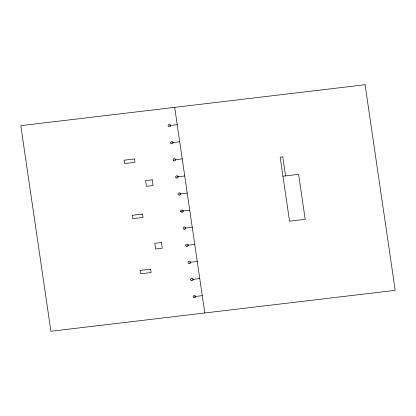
<?xml version="1.0" encoding="UTF-8"?>
<svg xmlns="http://www.w3.org/2000/svg" width="416" height="416" viewBox="0 0 416 416"><rect width="100%" height="100%" fill="white"/><g stroke="black" fill="none" stroke-linecap="round" stroke-linejoin="round"><path stroke-width="0.62" d="M169.395 125.616L177.221 124.686M171.902 142.714L179.728 141.783M174.408 159.812L182.229 158.881M176.909 176.909L184.735 175.978M282.953 176.202L298.6 174.34L305.193 219.336L289.541 221.192L280.15 157.082L282.76 156.77L285.558 175.895M179.416 194.002L187.236 193.076M180.612 211.255L189.743 210.168M184.423 228.197L192.244 227.266M186.924 245.294L194.75 244.364M189.431 262.392L197.257 261.461M191.932 279.49L199.758 278.559M194.438 296.582L202.264 295.651M174.684 107.364L204.802 312.978M365.087 84.734L20.8 125.658L50.913 331.266L395.2 290.342L365.087 84.734M134.477 158.948L124.041 160.191L124.535 163.566L134.971 162.323L134.477 158.948M152.235 179.842L145.61 180.627L146.448 186.342L153.072 185.557L152.235 179.842M142.548 214.063L132.116 215.306L132.61 218.681L143.042 217.438L142.548 214.063M161.413 242.512L154.788 243.303L155.626 249.012L162.25 248.227L161.413 242.512M150.618 269.178L140.187 270.421L140.681 273.79L151.112 272.553L150.618 269.178M180.721 193.892L180.648 193.606A1.316 1.134 -2.2 0 0 178.485 193.211A1.316 1.134 -2.2 0 0 178.963 195.073A1.316 1.134 -2.2 0 0 180.721 193.892M170.711 125.627L170.674 125.336A1.316 1.134 -2.2 0 0 168.574 124.743A1.316 1.134 -2.2 0 0 168.818 126.641A1.316 1.134 -2.2 0 0 170.711 125.627M185.734 228.275L185.713 227.978A1.316 1.134 -2.2 0 0 183.659 227.282A1.316 1.134 -2.2 0 0 183.773 229.19A1.316 1.134 -2.2 0 0 185.734 228.275M181.111 212.004A1.316 1.134 -2.2 0 0 183.222 211.24A1.316 1.134 -2.2 0 0 181.423 210.054A1.316 1.134 -2.2 0 0 181.111 212.004M176.103 177.814A1.316 1.134 -2.2 0 0 178.214 177.05A1.316 1.134 -2.2 0 0 176.415 175.859A1.316 1.134 -2.2 0 0 176.103 177.814M173.602 160.716A1.316 1.134 -2.2 0 0 175.708 159.952A1.316 1.134 -2.2 0 0 173.909 158.766A1.316 1.134 -2.2 0 0 173.602 160.716M171.096 143.619A1.316 1.134 -2.2 0 0 173.202 142.854A1.316 1.134 -2.2 0 0 171.402 141.669A1.316 1.134 -2.2 0 0 171.096 143.619M186.118 246.199A1.316 1.134 -2.2 0 0 188.23 245.435A1.316 1.134 -2.2 0 0 186.43 244.249A1.316 1.134 -2.2 0 0 186.118 246.199M188.625 263.297A1.316 1.134 -2.2 0 0 190.731 262.532A1.316 1.134 -2.2 0 0 188.932 261.342A1.316 1.134 -2.2 0 0 188.625 263.297M191.126 280.394A1.316 1.134 -2.2 0 0 193.237 279.63A1.316 1.134 -2.2 0 0 191.438 278.439A1.316 1.134 -2.2 0 0 191.126 280.394M193.632 297.487A1.316 1.134 -2.2 0 0 195.738 296.728A1.316 1.134 -2.2 0 0 193.939 295.537A1.316 1.134 -2.2 0 0 193.632 297.487"/></g></svg>
